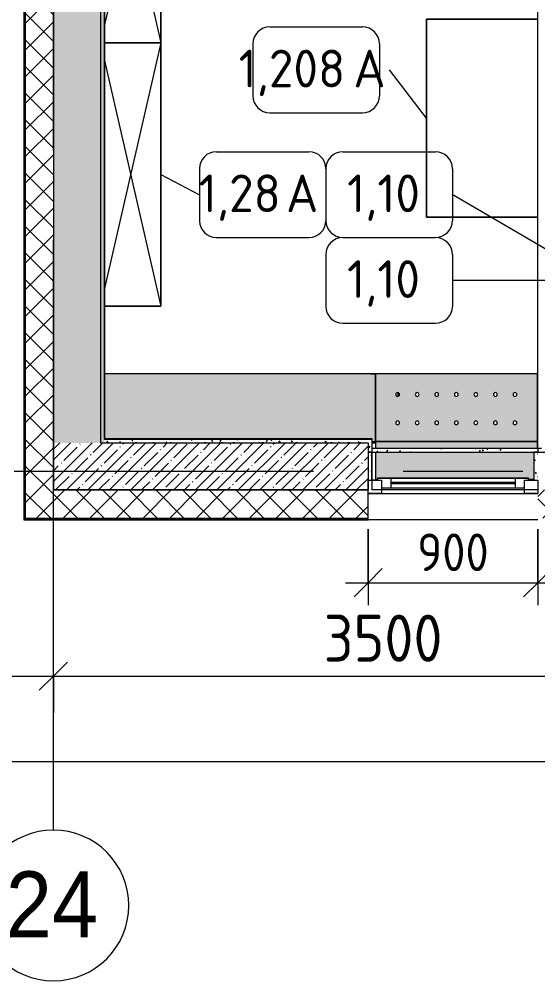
# Model space of a CAD drawing. Header units: millimetres. Extents: x 81566 to 292854, y -8553 to 29000.
# Drawn here: x 89179 to 91930, y -2706 to 2400 of the extents above; entities that cross this region are included whole.
import ezdxf

# ---------------------------------------------------------------- set-up
doc = ezdxf.new("R2010")
doc.units = ezdxf.units.MM
doc.linetypes.add('Осевая', pattern=[3175, 635, -476.25, 1587.5, -476.25])
for name, color, linetype, lineweight in [('A-ANNO-DIMS', 7, 'Continuous', 9), ('A-ANNO-DIMS-100', 7, 'Continuous', 9), ('A-GLAZ', 7, 'Continuous', 9), ('A-GLAZ-1', 7, 'Continuous', 13), ('A-WALL', 7, 'Continuous', 9), ('I-FURN-IDEN', 7, 'Continuous', 9), ('I-WALL', 7, 'Continuous', 9), ('Знаки', 7, 'Continuous', 9), ('Оси', 7, 'Continuous', 9), ('Оси-1', 7, 'Continuous', 20), ('Оси-2', 7, 'Осевая', 9)]:
    doc.layers.add(name, color=color, linetype=linetype, lineweight=lineweight)
for name, color, linetype, lineweight, true_color in [('A-WALL-1', 9, 'Continuous', 9, 0x808080), ('A-WALL-FNSH-1', 9, 'Continuous', 9, 0x808080), ('I-FURN-1', 9, 'Continuous', 9, 0x808080), ('M-EQPM-1', 7, 'Continuous', 9, 0xb2b2b2)]:
    doc.layers.add(name, color=color, linetype=linetype, lineweight=lineweight, true_color=true_color)
doc.styles.add('Arial', font='arial.ttf', dxfattribs={"width": 0.9, "height": 350})
doc.styles.add('GOST Common', font='GOST_Common.ttf', dxfattribs={"height": 200})
doc.styles.add('ISOCPEUR', font='isocpeur.ttf', dxfattribs={"width": 0.9, "height": 250})
doc.styles.add('ISOCPEUR_1', font='isocpeur.ttf', dxfattribs={"width": 0.9, "height": 200})
doc.dimstyles.new('ISO-2_0_0_9К_Средний_округл2', dxfattribs={"dimscale": 304.8, "dimtxt": 199.196235, "dimasz": 0.492126, "dimexe": 0.393701, "dimexo": 0, "dimgap": 0, "dimtad": 1, "dimdec": 0, "dimrnd": 10, "dimzin": 0, "dimdsep": 46, "dimtxsty": 'ISOCPEUR_1', "dimblk1": 'OBLIQUE', "dimblk2": 'OBLIQUE', "dimsah": 1, "dimcen": 0.09, "dimdle": 0.393701, "dimazin": 0, "dimtfac": 1, "dimtdec": 4, "dimtix": 1, "dimtmove": 0, "dimatfit": 3, "dimfxl": 1, "dimtvp": 1, "dimtolj": 1, "dimtzin": 0, "dimarcsym": 2})
doc.dimstyles.new('ISO-2_5_0_9К_БОЛЬШОЙ', dxfattribs={"dimscale": 304.8, "dimtxt": 248.995294, "dimasz": 0.492126, "dimexe": 0.393701, "dimexo": 0.984252, "dimgap": 0, "dimtad": 1, "dimdec": 0, "dimrnd": 10, "dimzin": 0, "dimdsep": 46, "dimtxsty": 'ISOCPEUR', "dimblk1": 'OBLIQUE', "dimblk2": 'OBLIQUE', "dimsah": 1, "dimcen": 0.09, "dimdle": 0.393701, "dimazin": 0, "dimtfac": 1, "dimtdec": 4, "dimtix": 1, "dimtmove": 0, "dimatfit": 3, "dimfxl": 1, "dimtvp": 1, "dimtolj": 1, "dimtzin": 0, "dimarcsym": 2})
pattern_1 = [(45, (0, 0), (-70.71068, 70.71068), []), (135, (0, 0), (-70.71068, -70.71068), [])]
pattern_2 = [(45, (0, 0), (-57.024626, 57.024626), []), (45, (57.025, 0), (-57.024626, 57.024626), [100.806, -20.161, 3.353, -16.808])]
pattern_3 = [(0, (0, 0), (121.92, 30.48), [10.058, -81.382, 10.058, -81.382, -487.68]), (0, (0, 0), (121.92, 30.48), [-182.88, 10.058, -172.822, 10.058, -81.382, -213.36]), (0, (0, 0), (121.92, 30.48), [-457.2, 10.058, -50.902, 10.058, -142.342]), (120, (45.72, 15.24), (-87.356454, 90.345817), [10.058, -81.382, 10.058, -81.382, -487.68]), (120, (45.72, 15.24), (-87.356454, 90.345817), [-182.88, 10.058, -172.822, 10.058, -81.382, -213.36]), (120, (45.72, 15.24), (-87.356454, 90.345817), [-457.2, 10.058, -50.902, 10.058, -142.342]), (240, (60.96, 76.2), (-34.563546, -120.825817), [10.058, -81.382, 10.058, -81.382, -487.68]), (240, (60.96, 76.2), (-34.563546, -120.825817), [-182.88, 10.058, -172.822, 10.058, -81.382, -213.36]), (240, (60.96, 76.2), (-34.563546, -120.825817), [-457.2, 10.058, -50.902, 10.058, -142.342])]

# ---------------------------------------------------------------- blocks, each defined once
blk = doc.blocks.new('120_Окно_СКБ_1Ст - 120_Окно_СКБ_1Ст 900х2500_h_ с форточкой-V2-План расстановки мебели и оборудования 2 этажа в осях 23-33')
at = {"layer": 'A-GLAZ'}
for p, q in [((450, -57), (-450, -57)), ((-430, -127), (-400, -127)), ((-330, -107), (330, -107)), ((330, -117), (-330, -117)), ((400, -127), (430, -127))]:
    blk.add_line(p, q, dxfattribs=at)
at = {"layer": 'A-GLAZ-1'}
for p, q in [((-450, -127), (-450, -57)), ((-450, -57), (-380, -57)), ((-380, -57), (-380, -127)), ((380, -87), (-380, -87)), ((-380, -87), (-380, -127)), ((-330, -137), (-330, -87)), ((330, -137), (330, -87)), ((380, -127), (380, -57)), ((380, -57), (450, -57)), ((380, -127), (380, -87)), ((450, -57), (450, -127)), ((-380, -127), (-450, -127)), ((-380, -127), (-400, -127)), ((-400, -127), (-400, -137)), ((-400, -137), (400, -137)), ((400, -137), (-400, -137)), ((450, -127), (380, -127)), ((400, -127), (380, -127)), ((400, -137), (400, -127))]:
    blk.add_line(p, q, dxfattribs=at)
blk = doc.blocks.new('Шкаф параметрический - 1_28А-V66-План расстановки мебели и оборудования 2 этажа в осях 23-33')
at = {"layer": 'I-FURN-1'}
for p, q in [((0, 320), (1312.5, 20)), ((1400, 320), (0, 320)), ((0, 320), (0, 20)), ((0, 20), (0, 320)), ((0, 320), (1400, 320)), ((87.5, 20), (1400, 320)), ((1400, 20), (1400, 320)), ((1400, 320), (1400, 20))]:
    blk.add_line(p, q, dxfattribs=at)
blk = doc.blocks.new('radiator_prado_classic_z_tip_30_po exemplyaru - Classic Z Тип 30-300-V168-План расстановки мебели и оборудования 2 этажа в осях 23-33')
at = {"layer": 'M-EQPM-1'}
blk.add_line((17.5, 194.8), (17.5, 175.2), dxfattribs=at)
blk.add_line((17.5, 194.8), (17.5, 175.2), dxfattribs=at)
blk = doc.blocks.new('Зашивка радиатора_ с перфорацией М1_1 - Зашивка радиатора_ с перфорацией М1_1-31131234-План расстановки мебели и оборудования 2 этажа в осях 23-33')
at = {"layer": 'Знаки'}
h = blk.add_hatch(color=256, dxfattribs=at)
h.paths.add_polyline_path([(430, 380), (418.6, 380), (418.6, 375.4), (-381.4, 375.4), (-381.4, 380), (-411.4, 380), (-411.4, 237.4), (430, 237.4), (430, 375.4)])
h.paths.add_polyline_path([(-181.2, 217.4), (-430, 217.4), (-430, 180), (430, 180), (430, 217.4), (142.1, 217.4)])
h = blk.add_hatch(color=256, dxfattribs=at)
h.paths.add_polyline_path([(303.8, 180), (-430, 180), (-430, -179.9), (430.2, -179.9), (430.2, 180)])
h.paths.add_polyline_path([(208.5, 90.4), (213.5, 89), (217.2, 85.4), (218.5, 80.4), (217.2, 75.4), (213.5, 71.7), (208.5, 70.4), (203.5, 71.7), (199.8, 75.4), (198.5, 80.4), (199.8, 85.4), (203.5, 89), (205.9, 90)])
h.paths.add_polyline_path([(-102.8, 90.4), (-97.8, 89), (-94.1, 85.4), (-92.8, 80.4), (-94.1, 75.4), (-97.8, 71.7), (-102.8, 70.4), (-107.8, 71.7), (-111.4, 75.4), (-112.8, 80.4), (-111.4, 85.4), (-107.8, 89), (-105.3, 90)])
h.paths.add_polyline_path([(312.2, 90.4), (317.2, 89), (320.9, 85.4), (322.2, 80.4), (320.9, 75.4), (317.2, 71.7), (312.2, 70.4), (307.2, 71.7), (303.6, 75.4), (302.2, 80.4), (303.8, 85.6), (307.2, 89), (309.7, 90)])
h.paths.add_polyline_path([(-206.5, 90.4), (-201.5, 89), (-197.8, 85.4), (-196.5, 80.4), (-197.8, 75.4), (-201.5, 71.7), (-206.5, 70.4), (-211.5, 71.7), (-215.2, 75.4), (-216.5, 80.4), (-215.2, 85.4), (-211.5, 89), (-209.1, 90)])
h.paths.add_polyline_path([(1, 90.4), (6, 89), (9.7, 85.4), (11, 80.4), (9.7, 75.4), (6, 71.7), (1, 70.4), (-4, 71.7), (-7.7, 75.4), (-9, 80.4), (-7.7, 85.4), (-4, 89), (-1.6, 90)])
h.paths.add_polyline_path([(104.7, 90.4), (109.7, 89), (113.4, 85.4), (114.7, 80.4), (113.4, 75.4), (109.7, 71.7), (104.7, 70.4), (99.7, 71.7), (96.1, 75.4), (94.7, 80.4), (96.1, 85.4), (99.7, 89), (102.2, 90)])
h.paths.add_polyline_path([(-310.3, 90.4), (-305.3, 89), (-301.6, 85.4), (-300.3, 80.4), (-301.6, 75.4), (-305.3, 71.7), (-310.3, 70.4), (-315.3, 71.7), (-318.9, 75.4), (-320.3, 80.4), (-318.9, 85.4), (-315.3, 89), (-312.8, 90)])
h.paths.add_polyline_path([(208.5, -59.6), (213.5, -61), (217.2, -64.6), (218.5, -69.6), (217.2, -74.6), (213.5, -78.3), (208.5, -79.6), (203.5, -78.3), (199.8, -74.6), (198.5, -69.6), (199.8, -64.6), (203.5, -61), (205.9, -60)])
h.paths.add_polyline_path([(-102.8, -59.6), (-97.8, -61), (-94.1, -64.6), (-92.8, -69.6), (-94.1, -74.6), (-97.8, -78.3), (-102.8, -79.6), (-107.8, -78.3), (-111.4, -74.6), (-112.8, -69.6), (-111.4, -64.6), (-107.8, -61), (-105.3, -60)])
h.paths.add_polyline_path([(1, -59.6), (6, -61), (9.7, -64.6), (11, -69.6), (9.7, -74.6), (6, -78.3), (1, -79.6), (-4, -78.3), (-7.7, -74.6), (-9, -69.6), (-7.7, -64.6), (-4, -61), (-1.6, -60)])
h.paths.add_polyline_path([(-206.5, -59.6), (-201.5, -61), (-197.8, -64.6), (-196.5, -69.6), (-197.8, -74.6), (-201.5, -78.3), (-206.5, -79.6), (-211.5, -78.3), (-215.2, -74.6), (-216.5, -69.6), (-215.2, -64.6), (-211.5, -61), (-209.1, -60)])
h.paths.add_polyline_path([(-310.3, -59.6), (-305.3, -61), (-301.6, -64.6), (-300.3, -69.6), (-301.6, -74.6), (-305.3, -78.3), (-310.3, -79.6), (-315.3, -78.3), (-318.9, -74.6), (-320.3, -69.6), (-318.9, -64.6), (-315.3, -61), (-312.8, -60)])
h.paths.add_polyline_path([(104.7, -59.6), (109.7, -61), (113.4, -64.6), (114.7, -69.6), (113.4, -74.6), (109.7, -78.3), (104.7, -79.6), (99.7, -78.3), (96.1, -74.6), (94.7, -69.6), (96.1, -64.6), (99.7, -61), (102.2, -60)])
h.paths.add_polyline_path([(312.2, -59.6), (317.2, -61), (320.9, -64.6), (322.2, -69.6), (320.9, -74.6), (317.2, -78.3), (312.2, -79.6), (307.2, -78.3), (303.6, -74.6), (302.2, -69.6), (303.8, -64.4), (307.2, -61), (309.7, -60)])
for p, q in [((-381.4, 380), (-411.4, 380)), ((430, 380), (418.6, 380)), ((430, 237.4), (430, 380)), ((-430, 217.4), (-430, 180)), ((430, 180), (430, 217.4)), ((-430, 180), (430, 180)), ((430.2, 180), (-430, 180)), ((-430, 180), (-430, -179.9)), ((430.2, -179.9), (430.2, 180)), ((-430, -179.9), (430.2, -179.9))]:
    blk.add_line(p, q, dxfattribs=at)
for centre, start, end in [((-310.3, 80.4), 180, 0), ((-310.3, 80.4), 0, 180), ((-206.5, 80.4), 0, 180), ((-206.5, 80.4), 180, 360), ((-102.8, 80.4), 0, 180), ((-102.8, 80.4), 180, 0), ((1, 80.4), 0, 180), ((1, 80.4), 180, 0), ((104.7, 80.4), 0, 180), ((104.7, 80.4), 180, 360), ((208.5, 80.4), 0, 180), ((208.5, 80.4), 180, 0), ((312.2, 80.4), 0, 180), ((312.2, 80.4), 180, 0), ((-310.3, -69.6), 0, 180), ((-310.3, -69.6), 180, 0), ((-206.5, -69.6), 0, 180), ((-206.5, -69.6), 180, 0), ((-102.8, -69.6), 0, 180), ((-102.8, -69.6), 180, 0), ((1, -69.6), 0, 180), ((1, -69.6), 180, 0), ((104.7, -69.6), 0, 180), ((104.7, -69.6), 180, 0), ((208.5, -69.6), 0, 180), ((208.5, -69.6), 180, 0), ((312.2, -69.6), 0, 180), ((312.2, -69.6), 180, 0)]:
    blk.add_arc(centre, 10, start, end, dxfattribs=at)
blk = doc.blocks.new('Зашивка_ торцевая панель - Зашивка_ торцевая панель Т2-31135790-План расстановки мебели и оборудования 2 этажа в осях 23-33')
at = {"layer": 'Знаки'}
blk.add_hatch(color=256, dxfattribs=at).paths.add_polyline_path([(-406, 179.9), (-406, 180), (-430, 179.9)])
blk.add_line((-430, 180), (-406, 180), dxfattribs=at)
blk = doc.blocks.new('Зашивка без перфорации М3_2_1 - М3_2_17-32617514-План расстановки мебели и оборудования 2 этажа в осях 23-33')
at = {"layer": 'Знаки'}
blk.add_hatch(color=256, dxfattribs=at).paths.add_polyline_path([(-430, 180), (-430, -179.9), (1008.2, -179.9), (1007.2, 167.4), (-411.8, 167.4), (-411.8, 180)])
for p, q in [((-411.8, 180), (-430, 180)), ((-430, 180), (-430, -179.9)), ((-430, -179.9), (1008.2, -179.9))]:
    blk.add_line(p, q, dxfattribs=at)
blk = doc.blocks.new('Ось сетки - D8-29747960-План расстановки мебели и оборудования 2 этажа в осях 23-33')
at = {"layer": 'Оси-1'}
for start, end in [(360, 180), (180, 360)]:
    blk.add_arc((0, 0), 4, start, end, dxfattribs=at)
blk = doc.blocks.new('DIMBLOCK15-План расстановки мебели и оборудования 2 этажа в осях 23-33')
at = {"layer": 'A-ANNO-DIMS-100'}
for p, q in [((84860, -1282.8), (84860, -968.8)), ((89360, -1282.8), (89360, -968.8)), ((84860, -1088.8), (89360, -1088.8)), ((84860, -1088.8), (84860, -1282.8)), ((89360, -1088.8), (89360, -1282.8))]:
    blk.add_line(p, q, dxfattribs=at)
at = {"layer": 'A-ANNO-DIMS-100', "lineweight": 20}
for p, q in [((84860, -1088.8), (84935, -1013.8)), ((89360, -1088.8), (89435, -1013.8)), ((84860, -1088.8), (84785, -1163.8)), ((89360, -1088.8), (89285, -1163.8))]:
    blk.add_line(p, q, dxfattribs=at)
at = {"layer": 'A-ANNO-DIMS-100', "color": 0, "insert": (86782, -762.2), "char_height": 250, "width": 787.208, "attachment_point": 1, "line_spacing_factor": 1.149209, "style": 'ISOCPEUR'}
blk.add_mtext('4500', dxfattribs=at)
blk = doc.blocks.new('_Oblique')
at = {"color": 0, "linetype": 'ByBlock', "lineweight": -2}
blk.add_line((-0.5, -0.5), (0.5, 0.5), dxfattribs=at)
blk = doc.blocks.new('DIMBLOCK16-План расстановки мебели и оборудования 2 этажа в осях 23-33')
at = {"layer": 'A-ANNO-DIMS-100'}
for p, q in [((89360, -1282.8), (89360, -968.8)), ((92860, -1282.8), (92860, -968.8)), ((89360, -1088.8), (92860, -1088.8)), ((89360, -1088.8), (89360, -1282.8)), ((92860, -1088.8), (92860, -1282.8))]:
    blk.add_line(p, q, dxfattribs=at)
at = {"layer": 'A-ANNO-DIMS-100', "lineweight": 20}
for p, q in [((89360, -1088.8), (89435, -1013.8)), ((92860, -1088.8), (92935, -1013.8)), ((89360, -1088.8), (89285, -1163.8)), ((92860, -1088.8), (92785, -1163.8))]:
    blk.add_line(p, q, dxfattribs=at)
at = {"layer": 'A-ANNO-DIMS-100', "color": 0, "insert": (90794, -762.2), "char_height": 250, "width": 758.478, "attachment_point": 1, "line_spacing_factor": 1.149209, "style": 'ISOCPEUR'}
blk.add_mtext('3500', dxfattribs=at)
blk = doc.blocks.new('Марка_Мебель - В прямоуг_Balcon_Марка-25523697-План расстановки мебели и оборудования 2 этажа в осях 23-33')
at = {"layer": 'I-FURN-IDEN'}
for p, q in [((-2.455, 2.278), (2.455, 2.278)), ((-3.355, 1.378), (-3.355, -1.384)), ((3.355, 1.378), (3.355, -1.378)), ((-2.461, -2.278), (2.455, -2.278))]:
    blk.add_line(p, q, dxfattribs=at)
for centre, radius, start, end in [((-2.455, 1.378), 0.9, 90, 180), ((2.455, 1.378), 0.9, 0, 90), ((-2.461, -1.384), 0.893, 180, 270), ((2.455, -1.378), 0.9, 270, 0)]:
    blk.add_arc(centre, radius, start, end, dxfattribs=at)
blk = doc.blocks.new('DIMBLOCK26-План расстановки мебели и оборудования 2 этажа в осях 23-33')
at = {"layer": 'A-ANNO-DIMS-100'}
for p, q in [((84560, -1736.5), (84560, -1422.6)), ((125010, -1736.5), (125010, -1422.6)), ((84440, -1542.6), (125130, -1542.6)), ((84560, -1542.6), (84560, -1736.5)), ((125010, -1542.6), (125010, -1736.5))]:
    blk.add_line(p, q, dxfattribs=at)
at = {"layer": 'A-ANNO-DIMS-100', "lineweight": 20}
for p, q in [((84560, -1542.6), (84635, -1467.6)), ((125010, -1542.6), (125085, -1467.6)), ((84560, -1542.6), (84485, -1617.6)), ((125010, -1542.6), (124935, -1617.6))]:
    blk.add_line(p, q, dxfattribs=at)
at = {"layer": 'A-ANNO-DIMS-100', "color": 0, "insert": (104366, -1216), "char_height": 250, "width": 1005.558, "attachment_point": 1, "line_spacing_factor": 1.149209, "style": 'ISOCPEUR'}
blk.add_mtext('40450', dxfattribs=at)
blk = doc.blocks.new('DIMBLOCK27-План расстановки мебели и оборудования 2 этажа в осях 23-33')
at = {"layer": 'A-ANNO-DIMS-100'}
for p, q in [((91030, -308), (91030, -712.4)), ((91030, -592.4), (91030, -308)), ((91930, -308), (91930, -712.4)), ((91930, -592.4), (91930, -308)), ((90910, -592.4), (92050, -592.4))]:
    blk.add_line(p, q, dxfattribs=at)
at = {"layer": 'A-ANNO-DIMS-100', "lineweight": 20}
for p, q in [((91030, -592.4), (91105, -517.4)), ((91930, -592.4), (92005, -517.4)), ((91030, -592.4), (90955, -667.4)), ((91930, -592.4), (91855, -667.4))]:
    blk.add_line(p, q, dxfattribs=at)
at = {"layer": 'A-ANNO-DIMS-100', "color": 0, "insert": (91290.4, -331.1), "char_height": 200, "width": 455.087, "attachment_point": 1, "line_spacing_factor": 1.149209, "style": 'ISOCPEUR_1'}
blk.add_mtext('900', dxfattribs=at)

msp = doc.modelspace()

# ---------------------------------------------------------------- hatches: boundary and pattern name
at = {"layer": 'A-WALL'}
h = msp.add_hatch(dxfattribs=at)
h.set_pattern_fill('FP_1', color=256, style=0, pattern_type=2)
h.set_pattern_definition(pattern_1)
h.paths.add_polyline_path([(89210, -100), (89360, -100), (89360, 10502), (89210, 10502), (89210, 4046.9)])
h = msp.add_hatch(dxfattribs=at)
h.set_pattern_fill('FP_1', color=256, style=0, pattern_type=2)
h.set_pattern_definition(pattern_1)
h.paths.add_polyline_path([(125080, -250), (125080, -100), (123730, -100), (123730, -250)])
h.paths.add_polyline_path([(122830, -250), (122830, -100), (122030, -100), (122030, -250)])
h.paths.add_polyline_path([(121130, -250), (121130, -100), (120230, -100), (120230, -250), (120778, -250)])
h.paths.add_polyline_path([(119330, -250), (119330, -100), (117930, -100), (117930, -250)])
h.paths.add_polyline_path([(114580, -250), (115630, -250), (115630, -100), (114580, -100), (114580, -126.6)])
h.paths.add_polyline_path([(113680, -250), (113680, -100), (112530, -100), (112530, -250)])
h.paths.add_polyline_path([(110230, -250), (110230, -100), (108930, -100), (108930, -250)])
h.paths.add_polyline_path([(108030, -250), (108030, -100), (107130, -100), (107130, -250)])
h.paths.add_polyline_path([(104830, -250), (104830, -100), (103780, -100), (103780, -250)])
h.paths.add_polyline_path([(102880, -250), (102880, -100), (100830, -100), (100830, -250)])
h.paths.add_polyline_path([(99930, -250), (99930, -100), (95680, -100), (95680, -250)])
h.paths.add_polyline_path([(94780, -250), (94780, -100), (93630, -100), (93630, -250)])
h.paths.add_polyline_path([(91930, -250), (92730, -250), (92730, -100), (91930, -100), (91930, -126.6)])
h.paths.add_polyline_path([(91030, -250), (91030, -100), (89210, -100), (89210, -250), (89739.9, -250)])
at = {"layer": 'I-WALL'}
h = msp.add_hatch(dxfattribs=at)
h.set_pattern_fill('FP_41', color=256, style=0, pattern_type=2)
h.set_pattern_definition(pattern_3)
h.paths.add_polyline_path([(89630, 150), (89630, 10380), (89610, 10380), (89610, 150)])
h = msp.add_hatch(dxfattribs=at)
h.set_pattern_fill('FP_2', color=256, style=0, pattern_type=2)
h.set_pattern_definition(pattern_2)
h.paths.add_polyline_path([(89610, 150), (89610, 7700), (89360, 7700), (89360, 150)])
h = msp.add_hatch(dxfattribs=at)
h.set_pattern_fill('FP_41', color=256, style=0, pattern_type=2)
h.set_pattern_definition(pattern_3)
h.paths.add_polyline_path([(91030, 150), (91030, 170), (89630, 170), (89630, 150), (89739.9, 150)])
h = msp.add_hatch(dxfattribs=at)
h.set_pattern_fill('FP_41', color=256, style=0, pattern_type=2)
h.set_pattern_definition(pattern_3)
h.paths.add_polyline_path([(91050, 100), (91050, 170), (91030, 170), (91030, 100), (91033.2, 100)])
h = msp.add_hatch(dxfattribs=at)
h.set_pattern_fill('FP_2', color=256, style=0, pattern_type=2)
h.set_pattern_definition(pattern_2)
h.paths.add_polyline_path([(91030, -100), (91030, 150), (89360, 150), (89360, -100), (89739.9, -100)])
h = msp.add_hatch(dxfattribs=at)
h.set_pattern_fill('FP_41', color=256, style=0, pattern_type=2)
h.set_pattern_definition(pattern_3)
h.paths.add_polyline_path([(91679.8, 100), (91950, 100), (91950, 120), (91050, 120), (91050, 100), (91356.5, 100)])
h = msp.add_hatch(dxfattribs=at)
h.set_pattern_fill('FP_41', color=256, style=0, pattern_type=2)
h.set_pattern_definition(pattern_3)
h.paths.add_polyline_path([(91050, -48), (91050, 100), (91030, 100), (91030, -48), (91033.2, -48)])
h = msp.add_hatch(dxfattribs=at)
h.set_pattern_fill('FP_41', color=256, style=0, pattern_type=2)
h.set_pattern_definition(pattern_3)
h.paths.add_polyline_path([(91930, -48), (91930, 100), (91910, 100), (91910, -48)])

# ---------------------------------------------------------------- linework, layer by layer
at = {"layer": 'A-WALL'}
for p, q in [((89630, 10380), (89630, 170)), ((89207, 10247), (89207, -253)), ((89210, 10250), (89210, -250)), ((89610, 150), (91030, 150)), ((91930, 100), (92730, 100)), ((91050, -100), (91050, -100)), ((89207, -253), (91030, -253)), ((89210, -250), (91030, -250)), ((91930, -258), (91030, -258))]:
    msp.add_line(p, q, dxfattribs=at)
at = {"layer": 'A-WALL-1'}
for p, q in [((89360, 10620), (89360, -100)), ((89610, 10620), (89610, 150)), ((89631, 170), (89630, 170)), ((91030, 150), (91030, -100)), ((91950, 120), (91050, 120)), ((91930, 121), (91930, 100)), ((91030, 100), (91930, 100)), ((91050, 100), (91030, 100)), ((91030, 100), (91030, -48)), ((91050, -48), (91050, 100)), ((91930, 100), (91910, 100)), ((91910, 100), (91910, -48)), ((91030, -48), (91050, -48)), ((91910, -48), (91930, -48)), ((91030, -100), (89360, -100)), ((89360, -100), (91030, -100)), ((91030, -250), (91030, -100))]:
    msp.add_line(p, q, dxfattribs=at)
at = {"layer": 'A-WALL-FNSH-1'}
for p, q in [((89202, 10510), (89202, -258)), ((89631, 10379), (89631, 170)), ((91929, 3755), (91929, 121)), ((91930, 121), (91930, 3755)), ((91051, 171), (89631, 171)), ((89631, 170), (91050, 170)), ((91050, 170), (91050, 100)), ((91051, 121), (91051, 171)), ((91929, 121), (91051, 121)), ((91051, 100), (91051, 120)), ((91051, 100), (91050, 100)), ((91051, -48), (91051, 100)), ((91910, 100), (91909, 100)), ((91909, 100), (91909, -48)), ((91050, -48), (91051, -48)), ((91909, -48), (91910, -48)), ((91030, -258), (91030, -250)), ((89202, -258), (91030, -258))]:
    msp.add_line(p, q, dxfattribs=at)
at = {"layer": 'I-FURN-1'}
for p, q in [((91930, 2399.3), (91340, 2399.3)), ((91340, 2399.3), (91340, 1349.3)), ((91340, 1349.3), (91340, 2399.3)), ((91340, 2399.3), (91930, 2399.3)), ((91340, 1349.3), (91930, 1349.3)), ((91930, 1349.3), (91340, 1349.3))]:
    msp.add_line(p, q, dxfattribs=at)
at = {"layer": 'I-FURN-IDEN'}
for p, q in [((91340, 1874.3), (91142.6, 2130.9)), ((89930, 1575.2), (90131.3, 1468.3)), ((92029, 1144.5), (91476.7, 1468.3)), ((92179, 1012.8), (91476.7, 1012.8))]:
    msp.add_line(p, q, dxfattribs=at)
at = {"layer": 'I-WALL'}
for p, q in [((91051, 150), (91068.6, 150)), ((91050, -48), (91050, -100)), ((91930, -100), (91050, -100))]:
    msp.add_line(p, q, dxfattribs=at)
at = {"layer": 'Оси'}
msp.add_line((89360, -1906.3), (89360, 593.7), dxfattribs=at)
at = {"layer": 'Оси-2'}
for p, q in [((89360, 593.7), (89360, 19415.1)), ((84865.6, 0), (122760, 0))]:
    msp.add_line(p, q, dxfattribs=at)

# ---------------------------------------------------------------- block references
at = {"layer": 'A-GLAZ', "rotation": 180}
msp.add_blockref('120_Окно_СКБ_1Ст - 120_Окно_СКБ_1Ст 900х2500_h_ с форточкой-V2-План расстановки мебели и оборудования 2 этажа в осях 23-33', (91480, -175), dxfattribs=at)
at = {"layer": 'I-FURN-1', "rotation": 269.9999999999994}
for p in [(89610, 3675.2), (89610, 2275.2)]:
    msp.add_blockref('Шкаф параметрический - 1_28А-V66-План расстановки мебели и оборудования 2 этажа в осях 23-33', p, dxfattribs=at)
at = {"layer": 'I-FURN-IDEN', "xscale": 99.99999999999993, "yscale": 99.99999999999993, "zscale": 99.99999999999993}
for p in [(90754.1, 2130.9), (90470.3, 1468.3), (91141.3, 1468.3), (91141.3, 1012.8)]:
    msp.add_blockref('Марка_Мебель - В прямоуг_Balcon_Марка-25523697-План расстановки мебели и оборудования 2 этажа в осях 23-33', p, dxfattribs=at)
at = {"layer": 'M-EQPM-1'}
msp.add_blockref('radiator_prado_classic_z_tip_30_po exemplyaru - Classic Z Тип 30-300-V168-План расстановки мебели и оборудования 2 этажа в осях 23-33', (91170.1, 222), dxfattribs=at)
at = {"layer": 'Знаки', "rotation": 180}
for name, p in [('Зашивка без перфорации М3_2_1 - М3_2_17-32617514-План расстановки мебели и оборудования 2 этажа в осях 23-33', (90638.2, 337.4)), ('Зашивка радиатора_ с перфорацией М1_1 - Зашивка радиатора_ с перфорацией М1_1-31131234-План расстановки мебели и оборудования 2 этажа в осях 23-33', (91498.6, 337.4))]:
    msp.add_blockref(name, p, dxfattribs=at)
at = {"layer": 'Знаки'}
msp.add_blockref('Зашивка_ торцевая панель - Зашивка_ торцевая панель Т2-31135790-План расстановки мебели и оборудования 2 этажа в осях 23-33', (91474.2, 337.4), dxfattribs=at)
at = {"layer": 'Оси-1', "xscale": 99.99999999999993, "yscale": 99.99999999999993, "zscale": 99.99999999999993}
msp.add_blockref('Ось сетки - D8-29747960-План расстановки мебели и оборудования 2 этажа в осях 23-33', (89360, -2306.3), dxfattribs=at)

# ---------------------------------------------------------------- texts
at = {"layer": 'I-FURN-IDEN', "char_height": 200, "attachment_point": 1, "style": 'GOST Common'}
for s, insert, width in [('1,208', (90342.6, 2237.9), 737.552), ('\\fGOST Common|b0|i0|c204|p34|;А', (90951.2, 2237.9), 224.472), ('1,28', (90131.3, 1575.3), 561.181), ('\\fGOST Common|b0|i0|c204|p34|;А', (90594.3, 1575.3), 224.472), ('1,10', (90918.3, 1575.3), 505.063), ('1,10', (90918.3, 1119.8), 505.063)]:
    msp.add_mtext(s, dxfattribs=dict(at, insert=insert, width=width))
at = {"layer": 'Оси', "insert": (89107.4, -2125.6), "char_height": 350, "width": 606.076, "attachment_point": 1, "style": 'Arial'}
msp.add_mtext('24', dxfattribs=at)

# ---------------------------------------------------------------- dimensions: what is measured, and where the dimension line sits
at = {"layer": 'A-ANNO-DIMS'}
for base, p1, p2, dimstyle, override, picture, middle in [((91930, -592.4), (91030, -308), (91930, -308), 'ISO-2_0_0_9К_Средний_округл2', {"dimpost": '<>', "dimfxl": 900}, 'DIMBLOCK27-План расстановки мебели и оборудования 2 этажа в осях 23-33', (91480, -492.4)), ((89360, -1088.8), (84860, -982.8), (89360, -982.8), 'ISO-2_5_0_9К_БОЛЬШОЙ', {"dimpost": '<>', "dimfxl": 4500}, 'DIMBLOCK15-План расстановки мебели и оборудования 2 этажа в осях 23-33', (87110, -963.8)), ((92860, -1088.8), (89360, -982.8), (92860, -982.8), 'ISO-2_5_0_9К_БОЛЬШОЙ', {"dimpost": '<>', "dimfxl": 3500}, 'DIMBLOCK16-План расстановки мебели и оборудования 2 этажа в осях 23-33', (91110, -963.8)), ((125010, -1542.6), (84560, -1436.5), (125010, -1436.5), 'ISO-2_5_0_9К_БОЛЬШОЙ', {"dimpost": '<>', "dimfxl": 40450}, 'DIMBLOCK26-План расстановки мебели и оборудования 2 этажа в осях 23-33', (104785, -1417.6))]:
    dim = msp.add_linear_dim(base=base, p1=p1, p2=p2, dimstyle=dimstyle, override=override, dxfattribs=at)
    dim.commit()
    dim.dimension.update_dxf_attribs({"geometry": picture, "text_midpoint": middle})

doc.saveas('drawing.dxf')
